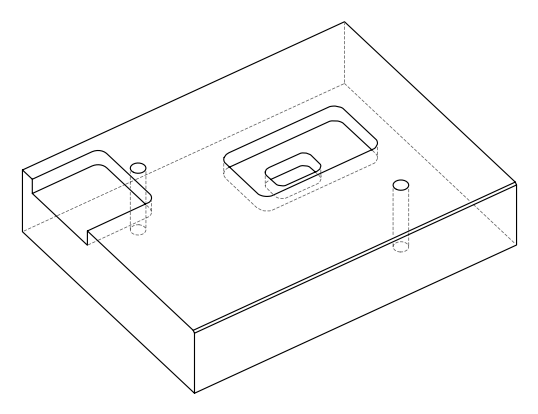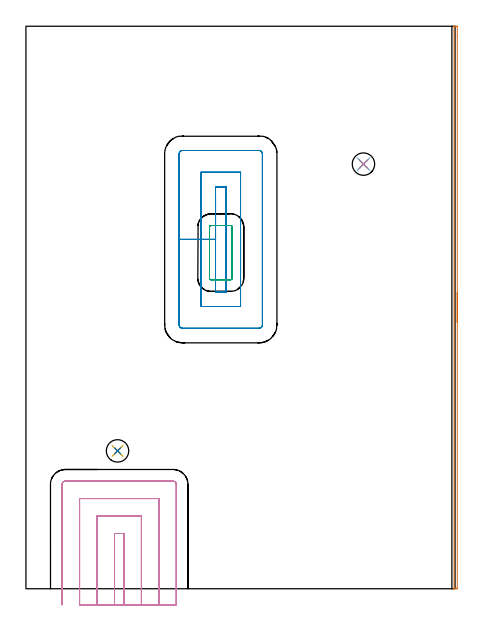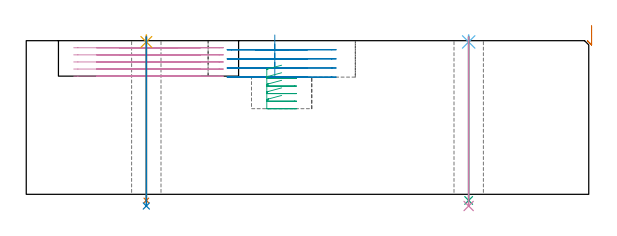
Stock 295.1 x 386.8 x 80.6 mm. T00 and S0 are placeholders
(PLAN: 10 operations, 7 tool changes, 22.9 min)
(1 AREA_MILL | FG_CHAMFER_SURFACE | UGT0205_001 | 3.25 min | 936 mm3)
(2 MILL_RECTANGULAR_POCKET | POCKET_RECTANGULAR_STRAIGHT | UGT0201_104 | Follow Part, ap 5, ae 75% | 6.73 min | 207388 mm3)
(3 MILL_RECTANGULAR_POCKET_1 | POCKET_RECTANGULAR_STRAIGHT_1 | UGT0201_010 | Follow Part, ap 4, ae 75% | 1.6 min | 26805 mm3)
(4 MILL_SLOT | SLOT_PARTIAL_RECTANGULAR | UGT0201_010 | Follow Part, ap 4, ae 75% | 9.85 min | 143314 mm3)
(5 SPOT_DRILL | STEP1HOLE | NXT0321_9005460120000 | 0.03 min | 8 mm3)
(6 SPOT_DRILL_1 | STEP1HOLE_1 | NXT0321_9005460120000 | 0.03 min | 6 mm3)
(7 DRILL_THROUGH_HOLE_INTO_CENTER | STEP1HOLE | NXT0301_065 | 0.34 min | 5562 mm3)
(8 DRILL_TO_ENLARGE_THROUGH_HOLE | STEP1HOLE | UGT0301_284 | 0.36 min | 9426 mm3)
(9 DRILL_THROUGH_HOLE_INTO_CENTER_1 | STEP1HOLE_1 | NXT0301_065 | 0.34 min | 5546 mm3)
(10 DRILL_TO_ENLARGE_THROUGH_HOLE_1 | STEP1HOLE_1 | UGT0301_284 | 0.36 min | 9436 mm3)
(TOOL UGT0205_001 | Chamfer Mill 20 x 3 x 45 deg. | D20 FL50 Z2)
(TOOL UGT0201_104 | End Mill 20 mm | D20 FL22 Z2)
(TOOL UGT0201_010 | End Mill 16 mm | D16 FL22 Z2)
(TOOL NXT0321_9005460120000 | NC Spot Drill, 142deg, 12mm, Carbide, Uncoated | D12 PA142 FL30 Z2)
(TOOL NXT0301_065 | Carbide Drill 9.4mm [860.1-0940-075A1-MM 2214] | D9.4 PA140 FL98 Z2)
(TOOL UGT0301_284 | Twist Drill 15.4 mm | D15.4 PA118 FL120 Z2)
(OP 1 AREA_MILL)
G17 G21 G94 G90
T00 M6
G54
G17 G0 G90 X296.6 Y203.4 S1061 M3
G43 Z90.6 H0
Z88.4
G94 G1 Y203.362 Z87.528 F250.
Y203.248 Z86.663
Y203.059 Z85.812
Y202.797 Z84.98
Y202.463 Z84.174
Y202.06 Z83.4
Y201.591 Z82.664
Y201.06 Z81.972
Y200.471 Z81.329
Y199.828 Z80.74
Y199.136 Z80.208
Y198.4 Z79.74
Y197.626 Z79.337
Y196.82 Z79.003
Y195.988 Z78.741
Y195.136 Z78.552
Y194.272 Z78.438
Y193.4 Z78.4
Y0.486
X296.599 Y0.161 Z78.401
X296.595 Y0.043 Z78.403
X296.591 Y0.005 Z78.405
X296.366 Y0.003 Z78.63
X295.742 Y0. Z79.257
X294.568 Z80.431
X294.484 Z80.508
X294.44 Z80.551
X294.403 Y0.009 Z80.588
X294.4 Y0.16 Z80.6
Y386.639
X294.402 Y386.79 Z80.588
X294.439 Y386.796 Z80.552
X294.484 Y386.799 Z80.508
X294.569 Y386.8 Z80.431
X295.742 Z79.257
X296.366 Y386.797 Z78.63
X296.591 Y386.795 Z78.405
X296.595 Y386.757 Z78.403
X296.599 Y386.639 Z78.401
X296.6 Y380.484 Z78.4
Y193.4
Y192.528 Z78.438
Y191.663 Z78.552
Y190.812 Z78.741
Y189.98 Z79.003
Y189.174 Z79.337
Y188.4 Z79.74
Y187.664 Z80.208
Y186.972 Z80.74
Y186.329 Z81.329
Y185.74 Z81.972
Y185.208 Z82.664
Y184.74 Z83.4
Y184.337 Z84.174
Y184.003 Z84.98
Y183.741 Z85.812
Y183.552 Z86.663
Y183.438 Z87.528
Y183.4 Z88.4
G0 Z90.6
M5
M2
(OP 2 MILL_RECTANGULAR_POCKET)
G17 G21 G94 G90
T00 M6
G54
G17 G0 G90 X130.4 Y269.267 S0 M3
G43 Z90.6 H0
Z83.6
G94 G1 Y240.25 Z75.825 F250.
Y204.1 F500.
X137.6
Y276.4
X130.4
Y240.25
X120.4
Y194.1
X147.6
Y286.4
X120.4
Y240.25
X105.4
Y181.4
G3 X107.7 Y179.1 R2.3
G1 X160.3
G3 X162.6 Y181.4 R2.3
G1 Y299.1
G3 X160.3 Y301.4 R2.3
G1 X107.7
G3 X105.4 Y299.1 R2.3
G1 Y240.25
Y239.25
G0 X130.4 Y269.267 Z78.825
G1 Y240.25 Z71.05 F250.
Y204.1 F500.
X137.6
Y276.4
X130.4
Y240.25
X120.4
Y194.1
X147.6
Y286.4
X120.4
Y240.25
X105.4
Y181.4
G3 X107.7 Y179.1 R2.3
G1 X160.3
G3 X162.6 Y181.4 R2.3
G1 Y299.1
G3 X160.3 Y301.4 R2.3
G1 X107.7
G3 X105.4 Y299.1 R2.3
G1 Y240.25
Y239.25
G0 X130.4 Y269.267 Z74.05
G1 Y240.25 Z66.275 F250.
Y204.1 F500.
X137.6
Y276.4
X130.4
Y240.25
X120.4
Y194.1
X147.6
Y286.4
X120.4
Y240.25
X105.4
Y181.4
G3 X107.7 Y179.1 R2.3
G1 X160.3
G3 X162.6 Y181.4 R2.3
G1 Y299.1
G3 X160.3 Y301.4 R2.3
G1 X107.7
G3 X105.4 Y299.1 R2.3
G1 Y240.25
Y239.25
G0 X130.4 Y269.267 Z69.275
G1 Y240.25 Z61.5 F250.
Y204.1 F500.
X137.6
Y276.4
X130.4
Y240.25
X120.4
Y194.1
X147.6
Y286.4
X120.4
Y240.25
X105.4
Y181.4
G3 X107.7 Y179.1 R2.3
G1 X160.3
G3 X162.6 Y181.4 R2.3
G1 Y299.1
G3 X160.3 Y301.4 R2.3
G1 X107.7
G3 X105.4 Y299.1 R2.3
G1 Y240.25
Y239.25
G0 Z90.6
M5
M2
(OP 3 MILL_RECTANGULAR_POCKET_1)
G17 G21 G94 G90
T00 M6
G54
G17 G0 G90 X133.976 Y249.8 S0 M3
G43 Z90.6 H0
Z67.733
G94 G1 X127.2 Z65.918 F250.
X127.1 Z65.891
X126.833 Y249.736 Z65.817
X126.593 Y249.601 Z65.744
X126.399 Y249.407 Z65.67
X126.264 Y249.167 Z65.596
X126.2 Y248.9 Z65.523
Y248.8 Z65.496
Y231.15 Z60.767
Y213.5 F500.
G3 X127.2 Y212.5 R1.
G1 X140.8
G3 X141.8 Y213.5 R1.
G1 Y248.8
G3 X140.8 Y249.8 R1.
G1 X127.2
G3 X126.2 Y248.8 R1.
G1 Y231.15
Y230.15
G0 X133.976 Y249.8 Z63.767
G1 X127.2 Z61.951 F250.
X127.1 Z61.924
X126.833 Y249.736 Z61.851
X126.593 Y249.601 Z61.777
X126.399 Y249.407 Z61.703
X126.264 Y249.167 Z61.63
X126.2 Y248.9 Z61.556
Y248.8 Z61.529
Y231.15 Z56.8
Y213.5 F500.
G3 X127.2 Y212.5 R1.
G1 X140.8
G3 X141.8 Y213.5 R1.
G1 Y248.8
G3 X140.8 Y249.8 R1.
G1 X127.2
G3 X126.2 Y248.8 R1.
G1 Y231.15
Y230.15
G0 X133.976 Y249.8 Z59.8
G1 X127.2 Z57.984 F250.
X127.1 Z57.958
X126.833 Y249.736 Z57.884
X126.593 Y249.601 Z57.81
X126.399 Y249.407 Z57.737
X126.264 Y249.167 Z57.663
X126.2 Y248.9 Z57.589
Y248.8 Z57.563
Y231.15 Z52.833
Y213.5 F500.
G3 X127.2 Y212.5 R1.
G1 X140.8
G3 X141.8 Y213.5 R1.
G1 Y248.8
G3 X140.8 Y249.8 R1.
G1 X127.2
G3 X126.2 Y248.8 R1.
G1 Y231.15
Y230.15
G0 X133.976 Y249.8 Z55.833
G1 X127.2 Z54.018 F250.
X127.1 Z53.991
X126.833 Y249.736 Z53.917
X126.593 Y249.601 Z53.844
X126.399 Y249.407 Z53.77
X126.264 Y249.167 Z53.696
X126.2 Y248.9 Z53.623
Y248.8 Z53.596
Y231.15 Z48.867
Y213.5 F500.
G3 X127.2 Y212.5 R1.
G1 X140.8
G3 X141.8 Y213.5 R1.
G1 Y248.8
G3 X140.8 Y249.8 R1.
G1 X127.2
G3 X126.2 Y248.8 R1.
G1 Y231.15
Y230.15
G0 X133.976 Y249.8 Z51.867
G1 X127.2 Z50.051 F250.
X127.1 Z50.024
X126.833 Y249.736 Z49.951
X126.593 Y249.601 Z49.877
X126.399 Y249.407 Z49.803
X126.264 Y249.167 Z49.73
X126.2 Y248.9 Z49.656
Y248.8 Z49.629
Y231.15 Z44.9
Y213.5 F500.
G3 X127.2 Y212.5 R1.
G1 X140.8
G3 X141.8 Y213.5 R1.
G1 Y248.8
G3 X140.8 Y249.8 R1.
G1 X127.2
G3 X126.2 Y248.8 R1.
G1 Y231.15
Y230.15
G0 Z90.6
M5
M2
(OP 4 MILL_SLOT)
G17 G21 G94 G90
T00 M6
G54
G17 G0 G90 X67.4 Y-11. S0 M3
G43 Z90.6 H0
Z76.88
G94 G1 Y-8. F250.
Y38. F500.
X60.9
Y-8.
Y-11. F250.
X79.4
Y-8.
Y50. F500.
X48.9
Y-8.
Y-11. F250.
X91.4
Y-8.
Y62. F500.
X36.9
Y-8.
Y-11. F250.
X103.4
Y-8.
Y71.8 F500.
G3 X101.2 Y74. R2.2
G1 X27.1
G3 X24.9 Y71.8 R2.2
G1 Y-8.
Y-11. F250.
G0 X67.4 Z73.16
G1 Y-8.
Y38. F500.
X60.9
Y-8.
Y-11. F250.
X79.4
Y-8.
Y50. F500.
X48.9
Y-8.
Y-11. F250.
X91.4
Y-8.
Y62. F500.
X36.9
Y-8.
Y-11. F250.
X103.4
Y-8.
Y71.8 F500.
G3 X101.2 Y74. R2.2
G1 X27.1
G3 X24.9 Y71.8 R2.2
G1 Y-8.
Y-11. F250.
G0 X67.4 Z69.44
G1 Y-8.
Y38. F500.
X60.9
Y-8.
Y-11. F250.
X79.4
Y-8.
Y50. F500.
X48.9
Y-8.
Y-11. F250.
X91.4
Y-8.
Y62. F500.
X36.9
Y-8.
Y-11. F250.
X103.4
Y-8.
Y71.8 F500.
G3 X101.2 Y74. R2.2
G1 X27.1
G3 X24.9 Y71.8 R2.2
G1 Y-8.
Y-11. F250.
G0 X67.4 Z65.72
G1 Y-8.
Y38. F500.
X60.9
Y-8.
Y-11. F250.
X79.4
Y-8.
Y50. F500.
X48.9
Y-8.
Y-11. F250.
X91.4
Y-8.
Y62. F500.
X36.9
Y-8.
Y-11. F250.
X103.4
Y-8.
Y71.8 F500.
G3 X101.2 Y74. R2.2
G1 X27.1
G3 X24.9 Y71.8 R2.2
G1 Y-8.
Y-11. F250.
G0 X67.4 Z62.
G1 Y-8.
Y38. F500.
X60.9
Y-8.
Y-11. F250.
X79.4
Y-8.
Y50. F500.
X48.9
Y-8.
Y-11. F250.
X91.4
Y-8.
Y62. F500.
X36.9
Y-8.
Y-11. F250.
X103.4
Y-8.
Y71.8 F500.
G3 X101.2 Y74. R2.2
G1 X27.1
G3 X24.9 Y71.8 R2.2
G1 Y-8.
Y-11. F250.
G0 Z90.6
M5
M2
(OP 5 SPOT_DRILL)
G17 G21 G94 G90
T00 M6
G54
G17 G0 G90 X63. Y94.8 S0 M3
G43 Z90.6 H0
G94 G81 G98 Z79.937 F250. R83.6
G80
M5
M2
(OP 6 SPOT_DRILL_1)
G17 G21 G94 G90
T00 M6
G54
G17 G0 G90 X232.1 Y292. S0 M3
G43 Z90.6 H0
G94 G81 G98 Z79.937 F250. R83.6
G80
M5
M2
(OP 7 DRILL_THROUGH_HOLE_INTO_CENTER)
G17 G21 G94 G90
T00 M6
G54
G17 G0 G90 X63. Y94.8 S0 M3
G43 Z90.6 H1
G94 G73 G98 Z-3.211 F250. Q9.312 R82.6
G80
M5
M2
(OP 8 DRILL_TO_ENLARGE_THROUGH_HOLE)
G17 G21 G94 G90
T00 M6
G54
G17 G0 G90 X63. Y94.8 S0 M3
G43 Z90.6 H0
G94 G73 G98 Z-6.127 F250. Q14.454 R82.6
G80
M5
M2
(OP 9 DRILL_THROUGH_HOLE_INTO_CENTER_1)
G17 G21 G94 G90
T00 M6
G54
G17 G0 G90 X232.1 Y292. S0 M3
G43 Z90.6 H1
G94 G73 G98 Z-3.211 F250. Q9.312 R82.6
G80
M5
M2
(OP 10 DRILL_TO_ENLARGE_THROUGH_HOLE_1)
G17 G21 G94 G90
T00 M6
G54
G17 G0 G90 X232.1 Y292. S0 M3
G43 Z90.6 H0
G94 G73 G98 Z-6.127 F250. Q14.454 R82.6
G80
M5
M2
